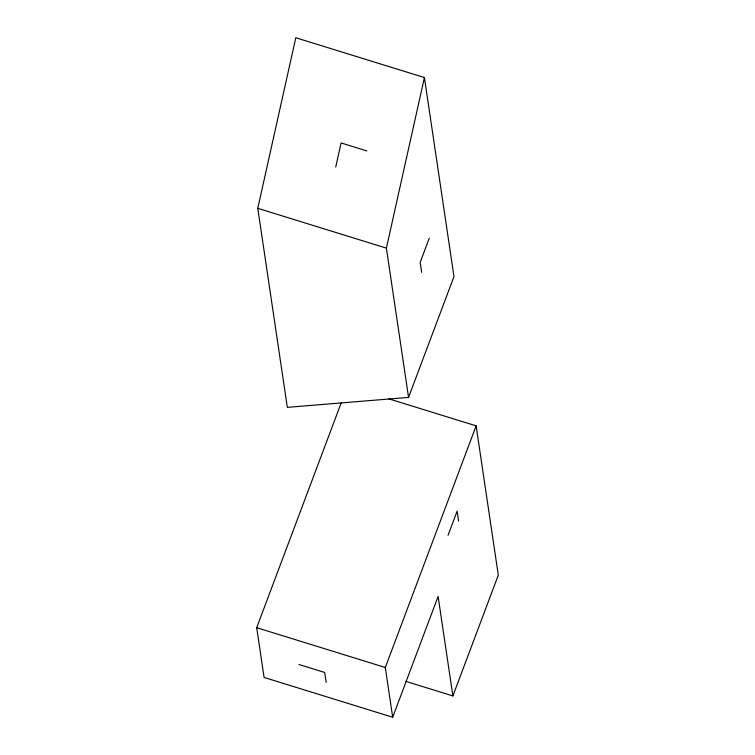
<?xml version="1.0" encoding="UTF-8"?>
<svg xmlns="http://www.w3.org/2000/svg" width="755" height="755" viewBox="0 0 755 755"><rect width="100%" height="100%" fill="white"/><g stroke="black" fill="none" stroke-linecap="round" stroke-linejoin="round"><path stroke-width="1.13" d="M257.776 208.323L295.8 37.75L424.414 77.557L453.972 276.585L408.559 397.404L287.334 407.351L257.776 208.323L386.39 248.131L408.559 397.404M335.72 167.063L341.09 142.94L366.817 150.906M386.39 248.131L424.414 77.557M405.916 681.406L452.887 695.94L438.108 596.431L392.694 717.25L264.09 677.443L256.7 627.688L341.336 402.519M429.265 238.193L420.176 262.353L421.658 272.31M392.694 717.25L385.305 667.495L476.131 425.848L388.9 398.857M448.036 535.304L457.124 511.144L458.596 521.092M452.887 695.94L498.3 575.121L476.131 425.848M256.7 627.688L385.305 667.495M298.971 664.513L324.697 672.469L326.179 682.426"/></g></svg>
